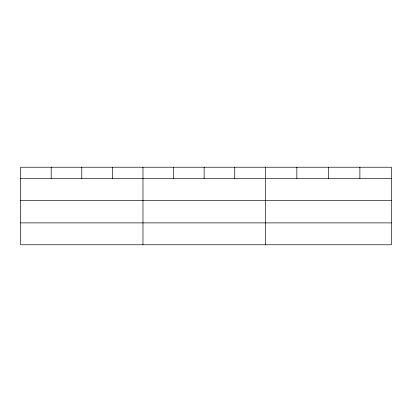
<?xml version="1.0" encoding="UTF-8"?>
<svg xmlns="http://www.w3.org/2000/svg" width="412" height="412" viewBox="0 0 412 412"><rect width="100%" height="100%" fill="white"/><g stroke="black" fill="none" stroke-linecap="round" stroke-linejoin="round"><path stroke-width="0.62" d="M391.4 200.33L391.4 167.22L20.6 167.22L20.6 244.78L391.4 244.78L391.4 200.33L20.6 200.33M20.6 178.437L391.4 178.437M20.6 222.887L391.4 222.887M359.882 167.22L359.882 178.437M328.364 167.22L328.364 178.437M296.846 167.22L296.846 178.437M265.328 167.22L265.328 244.78M234.737 167.22L234.737 178.437M204.146 167.22L204.146 178.437M173.555 167.22L173.555 178.437M142.964 167.22L142.964 244.78M112.373 167.22L112.373 178.437M81.782 167.22L81.782 178.437M51.191 167.22L51.191 178.437"/></g></svg>
